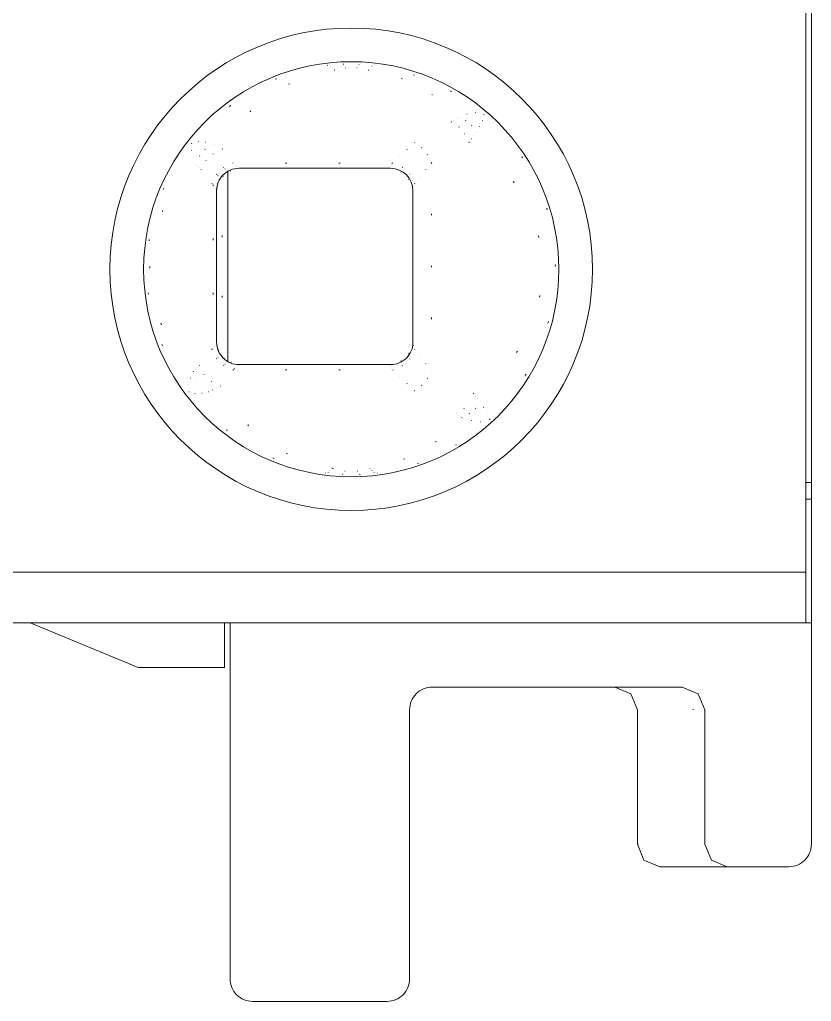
# Model space of a CAD drawing. Header units: inches. Extents: x 17 to 3130, y 15 to 659.
# Drawn here: x 1134.76 to 1141.81, y 168.16 to 176.91 of the extents above; entities that cross this region are included whole.
import ezdxf

# ---------------------------------------------------------------- set-up
doc = ezdxf.new("R2010")
doc.units = ezdxf.units.IN
doc.header["$MEASUREMENT"] = 0
doc.layers.add('Ebene 1', color=7, linetype='Continuous')

msp = doc.modelspace()

# ---------------------------------------------------------------- linework, layer by layer
at = {"layer": 'Ebene 1', "lineweight": 9}
for points in [[(1141.76404, 171.98004), (1141.76404, 171.98004), (1141.76414, 193.08014), (1141.76414, 193.08014)], [(1141.81414, 178.13024), (1141.81414, 178.13024), (1141.81414, 172.78024), (1141.81414, 172.78024)], [(1136.71414, 175.58014), (1136.71414, 175.58014), (1138.06414, 175.58024), (1138.06414, 175.58024)], [(1136.71414, 175.58014), (1136.71414, 175.58014), (1136.71414, 175.58014), (1136.71414, 175.58014)], [(1138.26404, 175.38014), (1138.26404, 175.49064), (1138.17454, 175.58024), (1138.06414, 175.58024)], [(1136.51664, 175.41204), (1136.51664, 175.41204), (1136.52404, 175.44284), (1136.52404, 175.44284)], [(1136.51414, 175.38064), (1136.51414, 175.38064), (1136.51664, 175.41204), (1136.51664, 175.41204)], [(1136.51414, 175.38064), (1136.51414, 175.38064), (1136.51414, 175.38064), (1136.51414, 175.38064)], [(1136.51414, 174.02974), (1136.51414, 174.02974), (1136.51414, 175.38064), (1136.51414, 175.38064)], [(1138.26404, 175.38904), (1138.26404, 175.38904), (1138.26404, 175.38904), (1138.26404, 175.38904)], [(1138.26404, 175.38904), (1138.26404, 175.38904), (1138.26404, 174.02124), (1138.26404, 174.02124)], [(1136.51414, 174.02974), (1136.51414, 174.02974), (1136.51414, 174.02974), (1136.51414, 174.02974)], [(1136.51884, 173.98664), (1136.51884, 173.98664), (1136.51414, 174.02974), (1136.51414, 174.02974)], [(1136.51884, 173.98664), (1136.51884, 173.98664), (1136.51884, 173.98664), (1136.51884, 173.98664)], [(1136.53284, 173.94544), (1136.53284, 173.94544), (1136.51884, 173.98664), (1136.51884, 173.98664)], [(1136.71414, 173.83024), (1136.71414, 173.83024), (1136.71414, 173.83024), (1136.71414, 173.83024)], [(1138.06414, 173.83024), (1138.06414, 173.83024), (1136.71414, 173.83024), (1136.71414, 173.83024)], [(1141.76414, 172.78024), (1141.76414, 172.78024), (1141.76414, 172.78024), (1141.76414, 172.78024)], [(1141.76414, 172.78024), (1141.76414, 172.78024), (1141.81414, 172.78024), (1141.81414, 172.78024)], [(1141.81414, 172.78024), (1141.81414, 172.78024), (1141.81414, 172.78024), (1141.81414, 172.78024)], [(1141.81414, 172.70504), (1141.81414, 172.70504), (1141.81414, 172.78024), (1141.81414, 172.78024)], [(1141.81414, 172.70504), (1141.81414, 172.70504), (1141.81414, 172.70504), (1141.81414, 172.70504)], [(1141.81414, 172.63024), (1141.81414, 172.63024), (1141.81414, 172.70504), (1141.81414, 172.70504)], [(1141.76404, 172.63024), (1141.76404, 172.63024), (1141.76404, 172.63024), (1141.76404, 172.63024)], [(1141.76404, 172.63024), (1141.76404, 172.63024), (1141.81414, 172.63024), (1141.81414, 172.63024)], [(1141.81414, 172.63024), (1141.81414, 172.63024), (1141.81414, 172.63024), (1141.81414, 172.63024)], [(1141.81414, 171.53024), (1141.81414, 171.53024), (1141.81414, 172.63024), (1141.81414, 172.63024)], [(1141.76404, 171.98004), (1141.76404, 171.98004), (1129.86414, 171.98024), (1129.86414, 171.98024)], [(1141.76404, 171.98004), (1141.76404, 171.98004), (1141.76404, 171.98004), (1141.76404, 171.98004)], [(1141.76414, 171.53024), (1141.76414, 171.53024), (1141.76404, 171.98004), (1141.76404, 171.98004)], [(1141.76414, 171.53024), (1141.76414, 171.53024), (1129.86414, 171.53014), (1129.86414, 171.53014)], [(1134.85414, 171.53024), (1134.85414, 171.53024), (1134.85414, 171.53024), (1134.85414, 171.53024)], [(1134.85414, 171.53024), (1134.85414, 171.53024), (1135.81414, 171.13014), (1135.81414, 171.13014)], [(1136.58414, 171.53024), (1136.58414, 171.53024), (1136.58414, 171.53024), (1136.58414, 171.53024)], [(1136.58414, 171.53024), (1136.58414, 171.53024), (1136.58414, 171.13014), (1136.58414, 171.13014)], [(1136.63414, 171.53024), (1136.63414, 171.53024), (1136.63414, 171.53024), (1136.63414, 171.53024)], [(1136.63414, 171.53024), (1136.63414, 171.53024), (1136.63424, 168.35524), (1136.63424, 168.35524)], [(1141.76414, 171.53024), (1141.76414, 171.53024), (1141.76414, 171.53024), (1141.76414, 171.53024)], [(1141.81414, 171.53024), (1141.81414, 171.53024), (1141.76414, 171.53024), (1141.76414, 171.53024)], [(1141.81414, 171.53024), (1141.81414, 171.53024), (1141.81414, 171.53024), (1141.81414, 171.53024)], [(1141.81414, 171.53024), (1141.81414, 171.53024), (1141.81414, 169.55524), (1141.81414, 169.55524)], [(1135.81414, 171.13014), (1135.81414, 171.13014), (1135.81414, 171.13014), (1135.81414, 171.13014)], [(1136.58414, 171.13014), (1136.58414, 171.13014), (1135.81414, 171.13014), (1135.81414, 171.13014)], [(1138.43414, 170.95524), (1138.43414, 170.95524), (1138.43414, 170.95524), (1138.43414, 170.95524)], [(1140.66324, 170.95524), (1140.66324, 170.95524), (1138.43414, 170.95524), (1138.43414, 170.95524)], [(1140.06414, 170.95524), (1140.06414, 170.95524), (1140.06414, 170.95524), (1140.06414, 170.95524)], [(1140.06414, 170.95524), (1140.06414, 170.95524), (1140.20554, 170.89664), (1140.20554, 170.89664)], [(1140.20554, 170.89664), (1140.20554, 170.89664), (1140.20554, 170.89664), (1140.20554, 170.89664)], [(1140.20554, 170.89664), (1140.20554, 170.89664), (1140.26414, 170.75504), (1140.26414, 170.75504)], [(1140.66324, 170.95524), (1140.66324, 170.95524), (1140.66324, 170.95524), (1140.66324, 170.95524)], [(1140.66324, 170.95524), (1140.66324, 170.95524), (1140.80534, 170.89664), (1140.80534, 170.89664)], [(1140.80534, 170.89664), (1140.80534, 170.89664), (1140.80534, 170.89664), (1140.80534, 170.89664)], [(1140.80534, 170.89664), (1140.80534, 170.89664), (1140.86414, 170.75504), (1140.86414, 170.75504)], [(1138.23414, 170.75524), (1138.23414, 170.75524), (1138.23414, 170.75524), (1138.23414, 170.75524)], [(1138.23414, 168.35524), (1138.23414, 168.35524), (1138.23414, 170.75524), (1138.23414, 170.75524)], [(1140.26414, 170.75504), (1140.26414, 170.75504), (1140.26414, 170.75504), (1140.26414, 170.75504)], [(1140.26414, 169.55524), (1140.26414, 169.55524), (1140.26414, 170.75504), (1140.26414, 170.75504)], [(1140.86414, 170.75504), (1140.86414, 170.75504), (1140.86414, 170.75504), (1140.86414, 170.75504)], [(1140.86414, 170.75504), (1140.86414, 170.75504), (1140.86414, 169.55524), (1140.86414, 169.55524)], [(1140.26414, 169.55524), (1140.26414, 169.55524), (1140.26414, 169.55524), (1140.26414, 169.55524)], [(1140.26414, 169.55524), (1140.26414, 169.55524), (1140.32264, 169.41384), (1140.32264, 169.41384)], [(1140.86414, 169.55524), (1140.86414, 169.55524), (1140.86414, 169.55524), (1140.86414, 169.55524)], [(1140.86414, 169.55524), (1140.86414, 169.55524), (1140.92284, 169.41384), (1140.92284, 169.41384)], [(1140.32264, 169.41384), (1140.32264, 169.41384), (1140.32264, 169.41384), (1140.32264, 169.41384)], [(1140.32264, 169.41384), (1140.32264, 169.41384), (1140.46404, 169.35524), (1140.46404, 169.35524)], [(1140.92284, 169.41384), (1140.92284, 169.41384), (1140.92284, 169.41384), (1140.92284, 169.41384)], [(1140.92284, 169.41384), (1140.92284, 169.41384), (1141.06494, 169.35524), (1141.06494, 169.35524)], [(1140.46404, 169.35524), (1140.46404, 169.35524), (1140.46404, 169.35524), (1140.46404, 169.35524)], [(1141.06494, 169.35524), (1141.06494, 169.35524), (1140.46404, 169.35524), (1140.46404, 169.35524)], [(1141.06494, 169.35524), (1141.06494, 169.35524), (1141.06494, 169.35524), (1141.06494, 169.35524)], [(1141.61404, 169.35524), (1141.61404, 169.35524), (1141.06494, 169.35524), (1141.06494, 169.35524)], [(1136.83414, 168.15524), (1136.83414, 168.15524), (1136.83414, 168.15524), (1136.83414, 168.15524)], [(1136.83414, 168.15524), (1136.83414, 168.15524), (1138.03414, 168.15524), (1138.03414, 168.15524)]]:
    msp.add_open_spline(points, degree=3, dxfattribs=at)
for points, knots in [([(1137.71404, 176.83024), (1136.52674, 176.83024), (1135.56414, 175.86764), (1135.56414, 174.68014), (1135.56414, 174.68014), (1135.56414, 173.49284), (1136.52674, 172.53024), (1137.71414, 172.53024), (1137.71414, 172.53024), (1138.90154, 172.53024), (1139.86414, 173.49284), (1139.86424, 174.68024), (1139.86424, 174.68024), (1139.86414, 175.86764), (1138.90154, 176.83024), (1137.71424, 176.83024)], [0, 0, 0, 0, 0.25, 0.25, 0.25, 0.25, 0.5, 0.5, 0.5, 0.5, 0.75, 0.75, 0.75, 0.75, 1, 1, 1, 1]), ([(1137.71414, 176.53024), (1136.69244, 176.53014), (1135.86414, 175.70184), (1135.86414, 174.68024), (1135.86414, 174.68024), (1135.86414, 173.65844), (1136.69244, 172.83024), (1137.71404, 172.83024), (1137.71404, 172.83024), (1138.73594, 172.83024), (1139.56414, 173.65844), (1139.56424, 174.68014), (1139.56424, 174.68014), (1139.56414, 175.70184), (1138.73594, 176.53014), (1137.71414, 176.53024)], [0, 0, 0, 0, 0.25, 0.25, 0.25, 0.25, 0.5, 0.5, 0.5, 0.5, 0.75, 0.75, 0.75, 0.75, 1, 1, 1, 1]), ([(1136.71414, 175.58014), (1136.66114, 175.58024), (1136.61014, 175.55904), (1136.57264, 175.52154), (1136.57264, 175.52154), (1136.53514, 175.48424), (1136.51414, 175.43324), (1136.51414, 175.38014)], [0, 0, 0, 0, 0.5, 0.5, 0.5, 0.5, 1, 1, 1, 1]), ([(1136.51414, 174.03024), (1136.51424, 173.97714), (1136.53514, 173.92624), (1136.57274, 173.88864), (1136.57274, 173.88864), (1136.61014, 173.85124), (1136.66114, 173.83024), (1136.71414, 173.83024)], [0, 0, 0, 0, 0.5, 0.5, 0.5, 0.5, 1, 1, 1, 1]), ([(1138.06414, 173.83024), (1138.11714, 173.83024), (1138.16804, 173.85124), (1138.20554, 173.88884), (1138.20554, 173.88884), (1138.24304, 173.92624), (1138.26414, 173.97714), (1138.26404, 174.03024)], [0, 0, 0, 0, 0.5, 0.5, 0.5, 0.5, 1, 1, 1, 1]), ([(1138.43414, 170.95524), (1138.38104, 170.95524), (1138.33024, 170.93404), (1138.29274, 170.89664), (1138.29274, 170.89664), (1138.25524, 170.85914), (1138.23414, 170.80824), (1138.23414, 170.75524)], [0, 0, 0, 0, 0.5, 0.5, 0.5, 0.5, 1, 1, 1, 1]), ([(1141.61404, 169.35524), (1141.66714, 169.35524), (1141.71814, 169.37624), (1141.75554, 169.41374), (1141.75554, 169.41374), (1141.79304, 169.45144), (1141.81414, 169.50214), (1141.81414, 169.55524)], [0, 0, 0, 0, 0.5, 0.5, 0.5, 0.5, 1, 1, 1, 1]), ([(1136.63424, 168.35524), (1136.63414, 168.30224), (1136.65524, 168.25124), (1136.69274, 168.21374), (1136.69274, 168.21374), (1136.73024, 168.17624), (1136.78104, 168.15524), (1136.83414, 168.15524)], [0, 0, 0, 0, 0.5, 0.5, 0.5, 0.5, 1, 1, 1, 1]), ([(1138.03414, 168.15524), (1138.08724, 168.15524), (1138.13814, 168.17624), (1138.17554, 168.21374), (1138.17554, 168.21374), (1138.21304, 168.25124), (1138.23414, 168.30224), (1138.23414, 168.35524)], [0, 0, 0, 0, 0.5, 0.5, 0.5, 0.5, 1, 1, 1, 1])]:
    msp.add_open_spline(points, degree=3, knots=knots, dxfattribs=at)
at = {"layer": 'Ebene 1', "color": 3, "lineweight": 9}
for points in [[(1137.50614, 176.49884), (1137.50614, 176.49884), (1137.49974, 176.49744), (1137.49974, 176.49744)], [(1137.50614, 176.49884), (1137.50614, 176.49884), (1137.50614, 176.49884), (1137.50614, 176.49884)], [(1137.50614, 176.49884), (1137.50614, 176.49884), (1137.50644, 176.49864), (1137.50644, 176.49864)], [(1137.52874, 176.49024), (1137.52874, 176.49024), (1137.52874, 176.49024), (1137.52874, 176.49024)], [(1137.52874, 176.49024), (1137.52874, 176.49024), (1137.52944, 176.49004), (1137.52944, 176.49004)], [(1137.64664, 176.50904), (1137.64664, 176.50904), (1137.64284, 176.50864), (1137.64284, 176.50864)], [(1137.78144, 176.50504), (1137.78144, 176.50504), (1137.78144, 176.50504), (1137.78144, 176.50504)], [(1137.78524, 176.50484), (1137.78524, 176.50484), (1137.78144, 176.50504), (1137.78144, 176.50504)], [(1137.89944, 176.49024), (1137.89944, 176.49024), (1137.89884, 176.49004), (1137.89884, 176.49004)], [(1137.92024, 176.49884), (1137.92024, 176.49884), (1137.92024, 176.49884), (1137.92024, 176.49884)], [(1137.92214, 176.49874), (1137.92214, 176.49874), (1137.92024, 176.49884), (1137.92024, 176.49884)], [(1137.92214, 176.49874), (1137.92214, 176.49874), (1137.92174, 176.49864), (1137.92174, 176.49864)], [(1137.54654, 176.47404), (1137.54654, 176.47404), (1137.54654, 176.47404), (1137.54654, 176.47404)], [(1137.54654, 176.47404), (1137.54654, 176.47404), (1137.54684, 176.47344), (1137.54684, 176.47344)], [(1137.56284, 176.45524), (1137.56284, 176.45524), (1137.56434, 176.45564), (1137.56434, 176.45564)], [(1137.56284, 176.45524), (1137.56284, 176.45524), (1137.56284, 176.45524), (1137.56284, 176.45524)], [(1137.56284, 176.45524), (1137.56284, 176.45524), (1137.56714, 176.45524), (1137.56714, 176.45524)], [(1137.66174, 176.47524), (1137.66174, 176.47524), (1137.66454, 176.47564), (1137.66454, 176.47564)], [(1137.76384, 176.47644), (1137.76384, 176.47644), (1137.76384, 176.47644), (1137.76384, 176.47644)], [(1137.76384, 176.47644), (1137.76384, 176.47644), (1137.76654, 176.47604), (1137.76654, 176.47604)], [(1137.86534, 176.45524), (1137.86534, 176.45524), (1137.86534, 176.45524), (1137.86534, 176.45524)], [(1137.86534, 176.45524), (1137.86534, 176.45524), (1137.86944, 176.45434), (1137.86944, 176.45434)], [(1137.88174, 176.47404), (1137.88174, 176.47404), (1137.88134, 176.47344), (1137.88134, 176.47344)], [(1138.26834, 176.41424), (1138.26834, 176.41424), (1138.26834, 176.41424), (1138.26834, 176.41424)], [(1138.27784, 176.41164), (1138.27784, 176.41164), (1138.26834, 176.41424), (1138.26834, 176.41424)], [(1137.05104, 176.37904), (1137.05104, 176.37904), (1137.03894, 176.37434), (1137.03894, 176.37434)], [(1137.15424, 176.32934), (1137.15424, 176.32934), (1137.16484, 176.33404), (1137.16484, 176.33404)], [(1138.15914, 176.37964), (1138.15914, 176.37964), (1138.15914, 176.37964), (1138.15914, 176.37964)], [(1138.15914, 176.37964), (1138.15914, 176.37964), (1138.16694, 176.37644), (1138.16694, 176.37644)], [(1138.43204, 176.23834), (1138.43204, 176.23834), (1138.43204, 176.23834), (1138.43204, 176.23834)], [(1138.43204, 176.23834), (1138.43204, 176.23834), (1138.43914, 176.23384), (1138.43914, 176.23384)], [(1138.59834, 176.26944), (1138.59834, 176.26944), (1138.59834, 176.26944), (1138.59834, 176.26944)], [(1138.60714, 176.26484), (1138.60714, 176.26484), (1138.59834, 176.26944), (1138.59834, 176.26944)], [(1136.63984, 176.14014), (1136.63984, 176.14014), (1136.62944, 176.13224), (1136.62944, 176.13224)], [(1136.81204, 176.08464), (1136.81204, 176.08464), (1136.82004, 176.09304), (1136.82004, 176.09304)], [(1138.74584, 176.06404), (1138.74584, 176.06404), (1138.74384, 176.06334), (1138.74384, 176.06334)], [(1138.82374, 176.07784), (1138.82374, 176.07784), (1138.82154, 176.07784), (1138.82154, 176.07784)], [(1138.89454, 176.06304), (1138.89454, 176.06304), (1138.89454, 176.06304), (1138.89454, 176.06304)], [(1138.89844, 176.06004), (1138.89844, 176.06004), (1138.89454, 176.06304), (1138.89454, 176.06304)], [(1138.89754, 176.06064), (1138.89754, 176.06064), (1138.89754, 176.06064), (1138.89754, 176.06064)], [(1138.89844, 176.06004), (1138.89844, 176.06004), (1138.89754, 176.06064), (1138.89754, 176.06064)], [(1138.89844, 176.06004), (1138.89844, 176.06004), (1138.89844, 176.06004), (1138.89844, 176.06004)], [(1138.89844, 176.06004), (1138.89844, 176.06004), (1138.89884, 176.05944), (1138.89884, 176.05944)], [(1138.60834, 175.99544), (1138.60834, 175.99544), (1138.60394, 175.99294), (1138.60394, 175.99294)], [(1138.60834, 175.99544), (1138.60834, 175.99544), (1138.60834, 175.99544), (1138.60834, 175.99544)], [(1138.60834, 175.99544), (1138.60834, 175.99544), (1138.60924, 175.99484), (1138.60924, 175.99484)], [(1138.62914, 176.00924), (1138.62914, 176.00924), (1138.62854, 176.00894), (1138.62854, 176.00894)], [(1138.64954, 176.02304), (1138.64954, 176.02304), (1138.64904, 176.02264), (1138.64904, 176.02264)], [(1138.66974, 176.03654), (1138.66974, 176.03654), (1138.66934, 176.03624), (1138.66934, 176.03624)], [(1138.73284, 176.00514), (1138.73284, 176.00514), (1138.73284, 176.00514), (1138.73284, 176.00514)], [(1138.73444, 176.00424), (1138.73444, 176.00424), (1138.73284, 176.00514), (1138.73284, 176.00514)], [(1138.88454, 176.00604), (1138.88454, 176.00604), (1138.88394, 176.00454), (1138.88394, 176.00454)], [(1138.67414, 175.94904), (1138.67414, 175.94904), (1138.67414, 175.94904), (1138.67414, 175.94904)], [(1138.67414, 175.94904), (1138.67414, 175.94904), (1138.67594, 175.94784), (1138.67594, 175.94784)], [(1138.72434, 175.88804), (1138.72434, 175.88804), (1138.72434, 175.88804), (1138.72434, 175.88804)], [(1138.72434, 175.88804), (1138.72434, 175.88804), (1138.72534, 175.88604), (1138.72534, 175.88604)], [(1138.78614, 175.96044), (1138.78614, 175.96044), (1138.78614, 175.96044), (1138.78614, 175.96044)], [(1138.78724, 175.95884), (1138.78724, 175.95884), (1138.78614, 175.96044), (1138.78614, 175.96044)], [(1138.82924, 175.90344), (1138.82924, 175.90344), (1138.82924, 175.90344), (1138.82924, 175.90344)], [(1138.82984, 175.90264), (1138.82984, 175.90264), (1138.82924, 175.90344), (1138.82924, 175.90344)], [(1138.85814, 175.95424), (1138.85814, 175.95424), (1138.85734, 175.95284), (1138.85734, 175.95284)], [(1136.29334, 175.80384), (1136.29334, 175.80384), (1136.28954, 175.79854), (1136.28954, 175.79854)], [(1136.29334, 175.80384), (1136.29334, 175.80384), (1136.29384, 175.80444), (1136.29384, 175.80444)], [(1136.35084, 175.81784), (1136.35084, 175.81784), (1136.35084, 175.81784), (1136.35084, 175.81784)], [(1136.35084, 175.81784), (1136.35084, 175.81784), (1136.35254, 175.81764), (1136.35254, 175.81764)], [(1136.41344, 175.81174), (1136.41344, 175.81174), (1136.41344, 175.81174), (1136.41344, 175.81174)], [(1136.41344, 175.81174), (1136.41344, 175.81174), (1136.41524, 175.81164), (1136.41524, 175.81164)], [(1136.47514, 175.79644), (1136.47514, 175.79644), (1136.47514, 175.79644), (1136.47514, 175.79644)], [(1136.47514, 175.79644), (1136.47514, 175.79644), (1136.47554, 175.79624), (1136.47554, 175.79624)], [(1138.27554, 175.81104), (1138.27554, 175.81104), (1138.27464, 175.81024), (1138.27464, 175.81024)], [(1138.27554, 175.81104), (1138.27554, 175.81104), (1138.27554, 175.81104), (1138.27554, 175.81104)], [(1138.27554, 175.81104), (1138.27554, 175.81104), (1138.27644, 175.81034), (1138.27644, 175.81034)], [(1138.76134, 175.81414), (1138.76134, 175.81414), (1138.76174, 175.81464), (1138.76174, 175.81464)], [(1138.76134, 175.81414), (1138.76134, 175.81414), (1138.76134, 175.81414), (1138.76134, 175.81414)], [(1138.76134, 175.81414), (1138.76134, 175.81414), (1138.76734, 175.80984), (1138.76734, 175.80984)], [(1138.78394, 175.84324), (1138.78394, 175.84324), (1138.78464, 175.84404), (1138.78464, 175.84404)], [(1138.80674, 175.87274), (1138.80674, 175.87274), (1138.80734, 175.87344), (1138.80734, 175.87344)], [(1136.28914, 175.74124), (1136.28914, 175.74124), (1136.28914, 175.74124), (1136.28914, 175.74124)], [(1136.28964, 175.73944), (1136.28964, 175.73944), (1136.28914, 175.74124), (1136.28914, 175.74124)], [(1136.40974, 175.74904), (1136.40974, 175.74904), (1136.41144, 175.75034), (1136.41144, 175.75034)], [(1136.48174, 175.70874), (1136.48174, 175.70874), (1136.48404, 175.70984), (1136.48404, 175.70984)], [(1136.50474, 175.78114), (1136.50474, 175.78114), (1136.50474, 175.78114), (1136.50474, 175.78114)], [(1136.50474, 175.78114), (1136.50474, 175.78114), (1136.50544, 175.78064), (1136.50544, 175.78064)], [(1136.53454, 175.76554), (1136.53454, 175.76554), (1136.53454, 175.76554), (1136.53454, 175.76554)], [(1136.53454, 175.76554), (1136.53454, 175.76554), (1136.53544, 175.76514), (1136.53544, 175.76514)], [(1136.56494, 175.74984), (1136.56494, 175.74984), (1136.56794, 175.75464), (1136.56794, 175.75464)], [(1138.21234, 175.75054), (1138.21234, 175.75054), (1138.21064, 175.74894), (1138.21064, 175.74894)], [(1138.34124, 175.76474), (1138.34124, 175.76474), (1138.34124, 175.76474), (1138.34124, 175.76474)], [(1138.34124, 175.76474), (1138.34124, 175.76474), (1138.34314, 175.76344), (1138.34314, 175.76344)], [(1138.39154, 175.70354), (1138.39154, 175.70354), (1138.39154, 175.70354), (1138.39154, 175.70354)], [(1138.39154, 175.70354), (1138.39154, 175.70354), (1138.39254, 175.70164), (1138.39254, 175.70164)], [(1136.30614, 175.67714), (1136.30614, 175.67714), (1136.30614, 175.67714), (1136.30614, 175.67714)], [(1136.30674, 175.67534), (1136.30674, 175.67534), (1136.30614, 175.67714), (1136.30614, 175.67714)], [(1136.33264, 175.61654), (1136.33264, 175.61654), (1136.33264, 175.61654), (1136.33264, 175.61654)], [(1136.33304, 175.61584), (1136.33304, 175.61584), (1136.33264, 175.61654), (1136.33264, 175.61654)], [(1136.33304, 175.61584), (1136.33304, 175.61584), (1136.33334, 175.61664), (1136.33334, 175.61664)], [(1136.33304, 175.61584), (1136.33304, 175.61584), (1136.33304, 175.61584), (1136.33304, 175.61584)], [(1136.33304, 175.61584), (1136.33304, 175.61584), (1136.33314, 175.61564), (1136.33314, 175.61564)], [(1136.36264, 175.68854), (1136.36264, 175.68854), (1136.36354, 175.69064), (1136.36354, 175.69064)], [(1136.41914, 175.64824), (1136.41914, 175.64824), (1136.42034, 175.65034), (1136.42034, 175.65034)], [(1136.65874, 175.62864), (1136.65874, 175.62864), (1136.65874, 175.62864), (1136.65874, 175.62864)], [(1136.65994, 175.62704), (1136.65994, 175.62704), (1136.65874, 175.62864), (1136.65874, 175.62864)], [(1137.12794, 175.62704), (1137.12794, 175.62704), (1137.12794, 175.62704), (1137.12794, 175.62704)], [(1137.14074, 175.62704), (1137.14074, 175.62704), (1137.12794, 175.62704), (1137.12794, 175.62704)], [(1137.61534, 175.62714), (1137.61534, 175.62714), (1137.60244, 175.62704), (1137.60244, 175.62704)], [(1137.60244, 175.62704), (1137.60244, 175.62704), (1137.60244, 175.62704), (1137.60244, 175.62704)], [(1138.07694, 175.61364), (1138.07694, 175.61364), (1138.07684, 175.61334), (1138.07684, 175.61334)], [(1138.07694, 175.62704), (1138.07694, 175.62704), (1138.07694, 175.62704), (1138.07694, 175.62704)], [(1138.08344, 175.62704), (1138.08344, 175.62704), (1138.07694, 175.62704), (1138.07694, 175.62704)], [(1138.08344, 175.62704), (1138.08344, 175.62704), (1138.08324, 175.62684), (1138.08324, 175.62684)], [(1138.08344, 175.62704), (1138.08344, 175.62704), (1138.08344, 175.62704), (1138.08344, 175.62704)], [(1138.08344, 175.62704), (1138.08344, 175.62704), (1138.08454, 175.62644), (1138.08454, 175.62644)], [(1138.14814, 175.68924), (1138.14814, 175.68924), (1138.14654, 175.68754), (1138.14654, 175.68754)], [(1138.42864, 175.62974), (1138.42864, 175.62974), (1138.43314, 175.63224), (1138.43314, 175.63224)], [(1138.42864, 175.62974), (1138.42864, 175.62974), (1138.42864, 175.62974), (1138.42864, 175.62974)], [(1138.42864, 175.62974), (1138.42864, 175.62974), (1138.42864, 175.62344), (1138.42864, 175.62344)], [(1139.23294, 175.68344), (1139.23294, 175.68344), (1139.23294, 175.68344), (1139.23294, 175.68344)], [(1139.24124, 175.67234), (1139.24124, 175.67234), (1139.23294, 175.68344), (1139.23294, 175.68344)], [(1136.34734, 175.60024), (1136.34734, 175.60024), (1136.34734, 175.60024), (1136.34734, 175.60024)], [(1136.34734, 175.60024), (1136.34734, 175.60024), (1136.34774, 175.59984), (1136.34774, 175.59984)], [(1136.36204, 175.58454), (1136.36204, 175.58454), (1136.36204, 175.58454), (1136.36204, 175.58454)], [(1136.36204, 175.58454), (1136.36204, 175.58454), (1136.36234, 175.58404), (1136.36234, 175.58404)], [(1136.37684, 175.56854), (1136.37684, 175.56854), (1136.37734, 175.56964), (1136.37734, 175.56964)], [(1136.37684, 175.56854), (1136.37684, 175.56854), (1136.37684, 175.56854), (1136.37684, 175.56854)], [(1136.37684, 175.56854), (1136.37684, 175.56854), (1136.37804, 175.56684), (1136.37804, 175.56684)], [(1136.51414, 175.52544), (1136.51414, 175.52544), (1136.51544, 175.52764), (1136.51544, 175.52764)], [(1136.57684, 175.58604), (1136.57684, 175.58604), (1136.57904, 175.58714), (1136.57904, 175.58714)], [(1136.58814, 175.57454), (1136.58814, 175.57454), (1136.59044, 175.57574), (1136.59044, 175.57574)], [(1136.63494, 175.55484), (1136.63494, 175.55484), (1136.63694, 175.55544), (1136.63694, 175.55544)], [(1136.68654, 175.60484), (1136.68654, 175.60484), (1136.68654, 175.60484), (1136.68654, 175.60484)], [(1136.68694, 175.60464), (1136.68694, 175.60464), (1136.68654, 175.60484), (1136.68654, 175.60484)], [(1136.70064, 175.59324), (1136.70064, 175.59324), (1136.70064, 175.59324), (1136.70064, 175.59324)], [(1136.70104, 175.59274), (1136.70104, 175.59274), (1136.70064, 175.59324), (1136.70064, 175.59324)], [(1136.71394, 175.58064), (1136.71394, 175.58064), (1136.71394, 175.58064), (1136.71394, 175.58064)], [(1136.71414, 175.58044), (1136.71414, 175.58044), (1136.71394, 175.58064), (1136.71394, 175.58064)], [(1138.07054, 175.60024), (1138.07054, 175.60024), (1138.07044, 175.59984), (1138.07044, 175.59984)], [(1138.15674, 175.54864), (1138.15674, 175.54864), (1138.15674, 175.54864), (1138.15674, 175.54864)], [(1138.15924, 175.54764), (1138.15924, 175.54764), (1138.15674, 175.54864), (1138.15674, 175.54864)], [(1138.16854, 175.58964), (1138.16854, 175.58964), (1138.16854, 175.58964), (1138.16854, 175.58964)], [(1138.16854, 175.58964), (1138.16854, 175.58964), (1138.17094, 175.58854), (1138.17094, 175.58854)], [(1138.23554, 175.53084), (1138.23554, 175.53084), (1138.23554, 175.53084), (1138.23554, 175.53084)], [(1138.23554, 175.53084), (1138.23554, 175.53084), (1138.23664, 175.52864), (1138.23664, 175.52864)], [(1138.37814, 175.56764), (1138.37814, 175.56764), (1138.37944, 175.56924), (1138.37944, 175.56924)], [(1136.47184, 175.44564), (1136.47184, 175.44564), (1136.47254, 175.44694), (1136.47254, 175.44694)], [(1136.47594, 175.44084), (1136.47594, 175.44084), (1136.47594, 175.44084), (1136.47594, 175.44084)], [(1136.47594, 175.44084), (1136.47594, 175.44084), (1136.47614, 175.44084), (1136.47614, 175.44084)], [(1136.52404, 175.44284), (1136.52404, 175.44284), (1136.52474, 175.44364), (1136.52474, 175.44364)], [(1136.52594, 175.51234), (1136.52594, 175.51234), (1136.52704, 175.51464), (1136.52704, 175.51464)], [(1136.57194, 175.50844), (1136.57194, 175.50844), (1136.57324, 175.51024), (1136.57324, 175.51024)], [(1138.22434, 175.48384), (1138.22434, 175.48384), (1138.22434, 175.48384), (1138.22434, 175.48384)], [(1138.22544, 175.48124), (1138.22544, 175.48124), (1138.22434, 175.48384), (1138.22434, 175.48384)], [(1138.27904, 175.44574), (1138.27904, 175.44574), (1138.27984, 175.44644), (1138.27984, 175.44644)], [(1138.32814, 175.50614), (1138.32814, 175.50614), (1138.32954, 175.50804), (1138.32954, 175.50804)], [(1139.15604, 175.46224), (1139.15604, 175.46224), (1139.15604, 175.46224), (1139.15604, 175.46224)], [(1139.15604, 175.46224), (1139.15604, 175.46224), (1139.16554, 175.45114), (1139.16554, 175.45114)], [(1136.04504, 175.40404), (1136.04504, 175.40404), (1136.03894, 175.39254), (1136.03894, 175.39254)], [(1136.48014, 175.43584), (1136.48014, 175.43584), (1136.48014, 175.43584), (1136.48014, 175.43584)], [(1136.48014, 175.43584), (1136.48014, 175.43584), (1136.48014, 175.43564), (1136.48014, 175.43564)], [(1136.48444, 175.43074), (1136.48444, 175.43074), (1136.48434, 175.42404), (1136.48434, 175.42404)], [(1136.48444, 175.43074), (1136.48444, 175.43074), (1136.48494, 175.43184), (1136.48494, 175.43184)], [(1136.48444, 175.43074), (1136.48444, 175.43074), (1136.48444, 175.43074), (1136.48444, 175.43074)], [(1136.48444, 175.43074), (1136.48444, 175.43074), (1136.48444, 175.43074), (1136.48444, 175.43074)], [(1136.48444, 175.43074), (1136.48444, 175.43074), (1136.48454, 175.43044), (1136.48454, 175.43044)], [(1136.49444, 175.41444), (1136.49444, 175.41444), (1136.49444, 175.41444), (1136.49444, 175.41444)], [(1136.49444, 175.41444), (1136.49444, 175.41444), (1136.49484, 175.41394), (1136.49484, 175.41394)], [(1136.50474, 175.39784), (1136.50474, 175.39784), (1136.50474, 175.39784), (1136.50474, 175.39784)], [(1136.50474, 175.39784), (1136.50474, 175.39784), (1136.50504, 175.39744), (1136.50504, 175.39744)], [(1138.26354, 175.39024), (1138.26354, 175.39024), (1138.26354, 175.39024), (1138.26354, 175.39024)], [(1138.26404, 175.38904), (1138.26404, 175.38904), (1138.26354, 175.39024), (1138.26354, 175.39024)], [(1138.26404, 175.38904), (1138.26404, 175.38904), (1138.26424, 175.38934), (1138.26424, 175.38934)], [(1138.26904, 175.40764), (1138.26904, 175.40764), (1138.26914, 175.40824), (1138.26914, 175.40824)], [(1138.27404, 175.42664), (1138.27404, 175.42664), (1138.27414, 175.42704), (1138.27414, 175.42704)], [(1136.03074, 175.19114), (1136.03074, 175.19114), (1136.03654, 175.20404), (1136.03654, 175.20404)], [(1139.45594, 175.22404), (1139.45594, 175.22404), (1139.45594, 175.22404), (1139.45594, 175.22404)], [(1139.45864, 175.21044), (1139.45864, 175.21044), (1139.45594, 175.22404), (1139.45594, 175.22404)], [(1138.42854, 175.17384), (1138.42854, 175.17384), (1138.42854, 175.17384), (1138.42854, 175.17384)], [(1138.42854, 175.17384), (1138.42854, 175.17384), (1138.42854, 175.16114), (1138.42854, 175.16114)], [(1135.91424, 174.94584), (1135.91424, 174.94584), (1135.91204, 174.93304), (1135.91204, 174.93304)], [(1136.48444, 174.95364), (1136.48444, 174.95364), (1136.48444, 174.95364), (1136.48444, 174.95364)], [(1136.48444, 174.95364), (1136.48444, 174.95364), (1136.48444, 174.94044), (1136.48444, 174.94044)], [(1136.56354, 174.98144), (1136.56354, 174.98144), (1136.56354, 174.98144), (1136.56354, 174.98144)], [(1136.56354, 174.96674), (1136.56354, 174.96674), (1136.56354, 174.98144), (1136.56354, 174.98144)], [(1139.38144, 174.97844), (1139.38144, 174.97844), (1139.38144, 174.97844), (1139.38144, 174.97844)], [(1139.38144, 174.97844), (1139.38144, 174.97844), (1139.38514, 174.96434), (1139.38514, 174.96434)], [(1135.91864, 174.68944), (1135.91864, 174.68944), (1135.91874, 174.70354), (1135.91874, 174.70354)], [(1138.42854, 174.71144), (1138.42854, 174.71144), (1138.42854, 174.71144), (1138.42854, 174.71144)], [(1138.42854, 174.71144), (1138.42854, 174.71144), (1138.42854, 174.69884), (1138.42854, 174.69884)], [(1139.53194, 174.70614), (1139.53194, 174.70614), (1139.53304, 174.72004), (1139.53304, 174.72004)], [(1135.90414, 174.46994), (1135.90414, 174.46994), (1135.90414, 174.46994), (1135.90414, 174.46994)], [(1135.90414, 174.46994), (1135.90414, 174.46994), (1135.90614, 174.45714), (1135.90614, 174.45714)], [(1136.48434, 174.46994), (1136.48434, 174.46994), (1136.48434, 174.46994), (1136.48434, 174.46994)], [(1136.48434, 174.46994), (1136.48434, 174.46994), (1136.48434, 174.45684), (1136.48434, 174.45684)], [(1136.56354, 174.44364), (1136.56354, 174.44364), (1136.56354, 174.44364), (1136.56354, 174.44364)], [(1136.56354, 174.42884), (1136.56354, 174.42884), (1136.56354, 174.44364), (1136.56354, 174.44364)], [(1139.39524, 174.44564), (1139.39524, 174.44564), (1139.39214, 174.43124), (1139.39214, 174.43124)], [(1138.42854, 174.24924), (1138.42854, 174.24924), (1138.42854, 174.24924), (1138.42854, 174.24924)], [(1138.42854, 174.24924), (1138.42854, 174.24924), (1138.42854, 174.23664), (1138.42854, 174.23664)], [(1139.46714, 174.20084), (1139.46714, 174.20084), (1139.47214, 174.21384), (1139.47214, 174.21384)], [(1136.01794, 174.19904), (1136.01794, 174.19904), (1136.01794, 174.19904), (1136.01794, 174.19904)], [(1136.02334, 174.18604), (1136.02334, 174.18604), (1136.01794, 174.19904), (1136.01794, 174.19904)], [(1136.02684, 174.00944), (1136.02684, 174.00944), (1136.02684, 174.00944), (1136.02684, 174.00944)], [(1136.02684, 174.00944), (1136.02684, 174.00944), (1136.03114, 173.99714), (1136.03114, 173.99714)], [(1136.47184, 173.96464), (1136.47184, 173.96464), (1136.47034, 173.96264), (1136.47034, 173.96264)], [(1136.47614, 173.96964), (1136.47614, 173.96964), (1136.47594, 173.96954), (1136.47594, 173.96954)], [(1136.48024, 173.97474), (1136.48024, 173.97474), (1136.48014, 173.97464), (1136.48014, 173.97464)], [(1136.49494, 173.99624), (1136.49494, 173.99624), (1136.49464, 173.99584), (1136.49464, 173.99584)], [(1136.50494, 174.01294), (1136.50494, 174.01294), (1136.50474, 174.01244), (1136.50474, 174.01244)], [(1136.51414, 174.02974), (1136.51414, 174.02974), (1136.51404, 174.02954), (1136.51404, 174.02954)], [(1138.26404, 174.02124), (1138.26404, 174.02124), (1138.26364, 174.02004), (1138.26364, 174.02004)], [(1138.26904, 174.00274), (1138.26904, 174.00274), (1138.26904, 174.00274), (1138.26904, 174.00274)], [(1138.26914, 174.00224), (1138.26914, 174.00224), (1138.26904, 174.00274), (1138.26904, 174.00274)], [(1138.27404, 173.98384), (1138.27404, 173.98384), (1138.27404, 173.98384), (1138.27404, 173.98384)], [(1138.27414, 173.98324), (1138.27414, 173.98324), (1138.27404, 173.98384), (1138.27404, 173.98384)], [(1138.27904, 173.96464), (1138.27904, 173.96464), (1138.27854, 173.96344), (1138.27854, 173.96344)], [(1138.27904, 173.96474), (1138.27904, 173.96474), (1138.27904, 173.96474), (1138.27904, 173.96474)], [(1138.27904, 173.96464), (1138.27904, 173.96464), (1138.27904, 173.96474), (1138.27904, 173.96474)], [(1139.19484, 173.95044), (1139.19484, 173.95044), (1139.18574, 173.93904), (1139.18574, 173.93904)], [(1136.51414, 173.88484), (1136.51414, 173.88484), (1136.51414, 173.88484), (1136.51414, 173.88484)], [(1136.51544, 173.88274), (1136.51544, 173.88274), (1136.51414, 173.88484), (1136.51414, 173.88484)], [(1136.52584, 173.89804), (1136.52584, 173.89804), (1136.52584, 173.89804), (1136.52584, 173.89804)], [(1136.52704, 173.89584), (1136.52704, 173.89584), (1136.52584, 173.89804), (1136.52584, 173.89804)], [(1136.56354, 173.90584), (1136.56354, 173.90584), (1136.56354, 173.90584), (1136.56354, 173.90584)], [(1136.56354, 173.89864), (1136.56354, 173.89864), (1136.56354, 173.90584), (1136.56354, 173.90584)], [(1136.58134, 173.89014), (1136.58134, 173.89014), (1136.58134, 173.89014), (1136.58134, 173.89014)], [(1136.58264, 173.88864), (1136.58264, 173.88864), (1136.58134, 173.89014), (1136.58134, 173.89014)], [(1138.15924, 173.86284), (1138.15924, 173.86284), (1138.15674, 173.86184), (1138.15674, 173.86184)], [(1138.22534, 173.92904), (1138.22534, 173.92904), (1138.22434, 173.92654), (1138.22434, 173.92654)], [(1138.23664, 173.88174), (1138.23664, 173.88174), (1138.23554, 173.87944), (1138.23554, 173.87944)], [(1138.32824, 173.90404), (1138.32824, 173.90404), (1138.32824, 173.90404), (1138.32824, 173.90404)], [(1138.32954, 173.90244), (1138.32954, 173.90244), (1138.32824, 173.90404), (1138.32824, 173.90404)], [(1136.32654, 173.78524), (1136.32654, 173.78524), (1136.32604, 173.78464), (1136.32604, 173.78464)], [(1136.34374, 173.80324), (1136.34374, 173.80324), (1136.34334, 173.80274), (1136.34334, 173.80274)], [(1136.36074, 173.82124), (1136.36074, 173.82124), (1136.36054, 173.82084), (1136.36054, 173.82084)], [(1136.57684, 173.82444), (1136.57684, 173.82444), (1136.57684, 173.82444), (1136.57684, 173.82444)], [(1136.57904, 173.82324), (1136.57904, 173.82324), (1136.57684, 173.82444), (1136.57684, 173.82444)], [(1136.58814, 173.83574), (1136.58814, 173.83574), (1136.58814, 173.83574), (1136.58814, 173.83574)], [(1136.59044, 173.83464), (1136.59044, 173.83464), (1136.58814, 173.83574), (1136.58814, 173.83574)], [(1136.64144, 173.85104), (1136.64144, 173.85104), (1136.64144, 173.85104), (1136.64144, 173.85104)], [(1136.64344, 173.85044), (1136.64344, 173.85044), (1136.64144, 173.85104), (1136.64144, 173.85104)], [(1136.65884, 173.78384), (1136.65884, 173.78384), (1136.65884, 173.78384), (1136.65884, 173.78384)], [(1136.65994, 173.78344), (1136.65994, 173.78344), (1136.65884, 173.78384), (1136.65884, 173.78384)], [(1136.65994, 173.78344), (1136.65994, 173.78344), (1136.65994, 173.78344), (1136.65994, 173.78344)], [(1136.65994, 173.78344), (1136.65994, 173.78344), (1136.66654, 173.78344), (1136.66654, 173.78344)], [(1136.67134, 173.79464), (1136.67134, 173.79464), (1136.67134, 173.79464), (1136.67134, 173.79464)], [(1136.67254, 173.79404), (1136.67254, 173.79404), (1136.67134, 173.79464), (1136.67134, 173.79464)], [(1136.67254, 173.79404), (1136.67254, 173.79404), (1136.67274, 173.79424), (1136.67274, 173.79424)], [(1136.68644, 173.80554), (1136.68644, 173.80554), (1136.68684, 173.80584), (1136.68684, 173.80584)], [(1136.70064, 173.81724), (1136.70064, 173.81724), (1136.70104, 173.81754), (1136.70104, 173.81754)], [(1136.71314, 173.83024), (1136.71314, 173.83024), (1136.71314, 173.83024), (1136.71314, 173.83024)], [(1136.71414, 173.82984), (1136.71414, 173.82984), (1136.71314, 173.83024), (1136.71314, 173.83024)], [(1137.12794, 173.78344), (1137.12794, 173.78344), (1137.12794, 173.78344), (1137.12794, 173.78344)], [(1137.12794, 173.78344), (1137.12794, 173.78344), (1137.14084, 173.78344), (1137.14084, 173.78344)], [(1137.60244, 173.78344), (1137.60244, 173.78344), (1137.60244, 173.78344), (1137.60244, 173.78344)], [(1137.60244, 173.78344), (1137.60244, 173.78344), (1137.61534, 173.78324), (1137.61534, 173.78324)], [(1138.06414, 173.82384), (1138.06414, 173.82384), (1138.06414, 173.82384), (1138.06414, 173.82384)], [(1138.06414, 173.82384), (1138.06414, 173.82384), (1138.06414, 173.82364), (1138.06414, 173.82364)], [(1138.07044, 173.81044), (1138.07044, 173.81044), (1138.07044, 173.81044), (1138.07044, 173.81044)], [(1138.07044, 173.81044), (1138.07044, 173.81044), (1138.07054, 173.81024), (1138.07054, 173.81024)], [(1138.07684, 173.79694), (1138.07684, 173.79694), (1138.07684, 173.79694), (1138.07684, 173.79694)], [(1138.07684, 173.79694), (1138.07684, 173.79694), (1138.07694, 173.79664), (1138.07694, 173.79664)], [(1138.08344, 173.78344), (1138.08344, 173.78344), (1138.08344, 173.78344), (1138.08344, 173.78344)], [(1138.08344, 173.78344), (1138.08344, 173.78344), (1138.08424, 173.78244), (1138.08424, 173.78244)], [(1138.17094, 173.82184), (1138.17094, 173.82184), (1138.16854, 173.82074), (1138.16854, 173.82074)], [(1138.37814, 173.84284), (1138.37814, 173.84284), (1138.37814, 173.84284), (1138.37814, 173.84284)], [(1138.37954, 173.84104), (1138.37954, 173.84104), (1138.37814, 173.84284), (1138.37814, 173.84284)], [(1138.42784, 173.78144), (1138.42784, 173.78144), (1138.42784, 173.78144), (1138.42784, 173.78144)], [(1138.42854, 173.78064), (1138.42854, 173.78064), (1138.42784, 173.78144), (1138.42784, 173.78144)], [(1138.42854, 173.78064), (1138.42854, 173.78064), (1138.42814, 173.77964), (1138.42814, 173.77964)], [(1136.28354, 173.71084), (1136.28354, 173.71084), (1136.28304, 173.70924), (1136.28304, 173.70924)], [(1136.30434, 173.77204), (1136.30434, 173.77204), (1136.30434, 173.77204), (1136.30434, 173.77204)], [(1136.30904, 173.76684), (1136.30904, 173.76684), (1136.30434, 173.77204), (1136.30434, 173.77204)], [(1136.30904, 173.76684), (1136.30904, 173.76684), (1136.30854, 173.76604), (1136.30854, 173.76604)], [(1136.30904, 173.76684), (1136.30904, 173.76684), (1136.30904, 173.76684), (1136.30904, 173.76684)], [(1136.30904, 173.76684), (1136.30904, 173.76684), (1136.30944, 173.76584), (1136.30944, 173.76584)], [(1136.33684, 173.69554), (1136.33684, 173.69554), (1136.33684, 173.69554), (1136.33684, 173.69554)], [(1136.33684, 173.69554), (1136.33684, 173.69554), (1136.33764, 173.69344), (1136.33764, 173.69344)], [(1136.40304, 173.74144), (1136.40304, 173.74144), (1136.40304, 173.74144), (1136.40304, 173.74144)], [(1136.40424, 173.73924), (1136.40424, 173.73924), (1136.40304, 173.74144), (1136.40304, 173.74144)], [(1138.14654, 173.72284), (1138.14654, 173.72284), (1138.14654, 173.72284), (1138.14654, 173.72284)], [(1138.14654, 173.72284), (1138.14654, 173.72284), (1138.14824, 173.72124), (1138.14824, 173.72124)], [(1138.39244, 173.70884), (1138.39244, 173.70884), (1138.39154, 173.70684), (1138.39154, 173.70684)], [(1139.26534, 173.73244), (1139.26534, 173.73244), (1139.27294, 173.74414), (1139.27294, 173.74414)], [(1136.26504, 173.65104), (1136.26504, 173.65104), (1136.26454, 173.64934), (1136.26454, 173.64934)], [(1136.38144, 173.63544), (1136.38144, 173.63544), (1136.38144, 173.63544), (1136.38144, 173.63544)], [(1136.38144, 173.63544), (1136.38144, 173.63544), (1136.38304, 173.63404), (1136.38304, 173.63404)], [(1136.46564, 173.68084), (1136.46564, 173.68084), (1136.46564, 173.68084), (1136.46564, 173.68084)], [(1136.46794, 173.67984), (1136.46794, 173.67984), (1136.46564, 173.68084), (1136.46564, 173.68084)], [(1136.47934, 173.60504), (1136.47934, 173.60504), (1136.47844, 173.60464), (1136.47844, 173.60464)], [(1136.51434, 173.62264), (1136.51434, 173.62264), (1136.51344, 173.62204), (1136.51344, 173.62204)], [(1136.54774, 173.64044), (1136.54774, 173.64044), (1136.54774, 173.64044), (1136.54774, 173.64044)], [(1136.54884, 173.63984), (1136.54884, 173.63984), (1136.54774, 173.64044), (1136.54774, 173.64044)], [(1136.54884, 173.63984), (1136.54884, 173.63984), (1136.54834, 173.63964), (1136.54834, 173.63964)], [(1136.54884, 173.63984), (1136.54884, 173.63984), (1136.55044, 173.64184), (1136.55044, 173.64184)], [(1138.21064, 173.66144), (1138.21064, 173.66144), (1138.21064, 173.66144), (1138.21064, 173.66144)], [(1138.21064, 173.66144), (1138.21064, 173.66144), (1138.21244, 173.65984), (1138.21244, 173.65984)], [(1138.27564, 173.59934), (1138.27564, 173.59934), (1138.27564, 173.59934), (1138.27564, 173.59934)], [(1138.27564, 173.59934), (1138.27564, 173.59934), (1138.28074, 173.59654), (1138.28074, 173.59654)], [(1138.34314, 173.64704), (1138.34314, 173.64704), (1138.34124, 173.64564), (1138.34124, 173.64564)], [(1136.26614, 173.59024), (1136.26614, 173.59024), (1136.26614, 173.59024), (1136.26614, 173.59024)], [(1136.26614, 173.59024), (1136.26614, 173.59024), (1136.27044, 173.58524), (1136.27044, 173.58524)], [(1136.32304, 173.57284), (1136.32304, 173.57284), (1136.32134, 173.57274), (1136.32134, 173.57274)], [(1136.38454, 173.57634), (1136.38454, 173.57634), (1136.38284, 173.57624), (1136.38284, 173.57624)], [(1136.44394, 173.58744), (1136.44394, 173.58744), (1136.44314, 173.58724), (1136.44314, 173.58724)], [(1138.79994, 173.57484), (1138.79994, 173.57484), (1138.79994, 173.57484), (1138.79994, 173.57484)], [(1138.80514, 173.57204), (1138.80514, 173.57204), (1138.79994, 173.57484), (1138.79994, 173.57484)], [(1138.80514, 173.57204), (1138.80514, 173.57204), (1138.80464, 173.57084), (1138.80464, 173.57084)], [(1138.82394, 173.54884), (1138.82394, 173.54884), (1138.82394, 173.54884), (1138.82394, 173.54884)], [(1138.82444, 173.54824), (1138.82444, 173.54824), (1138.82394, 173.54884), (1138.82394, 173.54884)], [(1138.84294, 173.52524), (1138.84294, 173.52524), (1138.84294, 173.52524), (1138.84294, 173.52524)], [(1138.84344, 173.52464), (1138.84344, 173.52464), (1138.84294, 173.52524), (1138.84294, 173.52524)], [(1138.71974, 173.43834), (1138.71974, 173.43834), (1138.71794, 173.43704), (1138.71794, 173.43704)], [(1138.76914, 173.50004), (1138.76914, 173.50004), (1138.76814, 173.49804), (1138.76814, 173.49804)], [(1138.81934, 173.44044), (1138.81934, 173.44044), (1138.82044, 173.44204), (1138.82044, 173.44204)], [(1138.86194, 173.50174), (1138.86194, 173.50174), (1138.86194, 173.50174), (1138.86194, 173.50174)], [(1138.86214, 173.50144), (1138.86214, 173.50144), (1138.86194, 173.50174), (1138.86194, 173.50174)], [(1138.89384, 173.45064), (1138.89384, 173.45064), (1138.89384, 173.45064), (1138.89384, 173.45064)], [(1138.89464, 173.44924), (1138.89464, 173.44924), (1138.89384, 173.45064), (1138.89384, 173.45064)], [(1138.65214, 173.39064), (1138.65214, 173.39064), (1138.65214, 173.39064), (1138.65214, 173.39064)], [(1138.65214, 173.39064), (1138.65214, 173.39064), (1138.65244, 173.39064), (1138.65244, 173.39064)], [(1138.66854, 173.37994), (1138.66854, 173.37994), (1138.66854, 173.37994), (1138.66854, 173.37994)], [(1138.66854, 173.37994), (1138.66854, 173.37994), (1138.66904, 173.37984), (1138.66904, 173.37984)], [(1138.68514, 173.36924), (1138.68514, 173.36924), (1138.68514, 173.36924), (1138.68514, 173.36924)], [(1138.68514, 173.36924), (1138.68514, 173.36924), (1138.68554, 173.36894), (1138.68554, 173.36894)], [(1138.70194, 173.35844), (1138.70194, 173.35844), (1138.69884, 173.35524), (1138.69884, 173.35524)], [(1138.70194, 173.35844), (1138.70194, 173.35844), (1138.70284, 173.35884), (1138.70284, 173.35884)], [(1138.70194, 173.35844), (1138.70194, 173.35844), (1138.70194, 173.35844), (1138.70194, 173.35844)], [(1138.70194, 173.35844), (1138.70194, 173.35844), (1138.70304, 173.35804), (1138.70304, 173.35804)], [(1138.76614, 173.39244), (1138.76614, 173.39244), (1138.76774, 173.39344), (1138.76774, 173.39344)], [(1138.92534, 173.39884), (1138.92534, 173.39884), (1138.92534, 173.39884), (1138.92534, 173.39884)], [(1138.92604, 173.39744), (1138.92604, 173.39744), (1138.92534, 173.39884), (1138.92534, 173.39884)], [(1138.94694, 173.34254), (1138.94694, 173.34254), (1138.95174, 173.34754), (1138.95174, 173.34754)], [(1138.94694, 173.34254), (1138.94694, 173.34254), (1138.94724, 173.34324), (1138.94724, 173.34324)], [(1136.60064, 173.25004), (1136.60064, 173.25004), (1136.60064, 173.25004), (1136.60064, 173.25004)], [(1136.60064, 173.25004), (1136.60064, 173.25004), (1136.61114, 173.24204), (1136.61114, 173.24204)], [(1136.79174, 173.29394), (1136.79174, 173.29394), (1136.79174, 173.29394), (1136.79174, 173.29394)], [(1136.79954, 173.28544), (1136.79954, 173.28544), (1136.79174, 173.29394), (1136.79174, 173.29394)], [(1138.78234, 173.33264), (1138.78234, 173.33264), (1138.78234, 173.33264), (1138.78234, 173.33264)], [(1138.78234, 173.33264), (1138.78234, 173.33264), (1138.78454, 173.33194), (1138.78454, 173.33194)], [(1138.86574, 173.31964), (1138.86574, 173.31964), (1138.86794, 173.31984), (1138.86794, 173.31984)], [(1138.47004, 173.14644), (1138.47004, 173.14644), (1138.46284, 173.14164), (1138.46284, 173.14164)], [(1138.64364, 173.11144), (1138.64364, 173.11144), (1138.65254, 173.11644), (1138.65254, 173.11644)], [(1137.01424, 173.00054), (1137.01424, 173.00054), (1137.01424, 173.00054), (1137.01424, 173.00054)], [(1137.01424, 173.00054), (1137.01424, 173.00054), (1137.02614, 172.99484), (1137.02614, 172.99484)], [(1137.13424, 173.03904), (1137.13424, 173.03904), (1137.13424, 173.03904), (1137.13424, 173.03904)], [(1137.14484, 173.03414), (1137.14484, 173.03414), (1137.13424, 173.03904), (1137.13424, 173.03904)], [(1138.19184, 172.99204), (1138.19184, 172.99204), (1138.18384, 172.98854), (1138.18384, 172.98854)], [(1137.54154, 172.90644), (1137.54154, 172.90644), (1137.54154, 172.90644), (1137.54154, 172.90644)], [(1137.54724, 172.90504), (1137.54724, 172.90504), (1137.54154, 172.90644), (1137.54154, 172.90644)], [(1137.54724, 172.90504), (1137.54724, 172.90504), (1137.54694, 172.90484), (1137.54694, 172.90484)], [(1137.54724, 172.90504), (1137.54724, 172.90504), (1137.54724, 172.90504), (1137.54724, 172.90504)], [(1137.54724, 172.90504), (1137.54724, 172.90504), (1137.55184, 172.90504), (1137.55184, 172.90504)], [(1137.88104, 172.90504), (1137.88104, 172.90504), (1137.87954, 172.90474), (1137.87954, 172.90474)], [(1137.88104, 172.90504), (1137.88104, 172.90504), (1137.88104, 172.90504), (1137.88104, 172.90504)], [(1137.88104, 172.90504), (1137.88104, 172.90504), (1137.88134, 172.90484), (1137.88134, 172.90484)], [(1138.30434, 172.94944), (1138.30434, 172.94944), (1138.31394, 172.95344), (1138.31394, 172.95344)], [(1137.48464, 172.86224), (1137.48464, 172.86224), (1137.48464, 172.86224), (1137.48464, 172.86224)], [(1137.48464, 172.86224), (1137.48464, 172.86224), (1137.48674, 172.86214), (1137.48674, 172.86214)], [(1137.50974, 172.87044), (1137.50974, 172.87044), (1137.50914, 172.87024), (1137.50914, 172.87024)], [(1137.52934, 172.88674), (1137.52934, 172.88674), (1137.52884, 172.88624), (1137.52884, 172.88624)], [(1137.63554, 172.85264), (1137.63554, 172.85264), (1137.63554, 172.85264), (1137.63554, 172.85264)], [(1137.63554, 172.85264), (1137.63554, 172.85264), (1137.63974, 172.85224), (1137.63974, 172.85224)], [(1137.65614, 172.88004), (1137.65614, 172.88004), (1137.65614, 172.88004), (1137.65614, 172.88004)], [(1137.65924, 172.87974), (1137.65924, 172.87974), (1137.65614, 172.88004), (1137.65614, 172.88004)], [(1137.77214, 172.88044), (1137.77214, 172.88044), (1137.76914, 172.88004), (1137.76914, 172.88004)], [(1137.78854, 172.85214), (1137.78854, 172.85214), (1137.79274, 172.85244), (1137.79274, 172.85244)], [(1137.89894, 172.88674), (1137.89894, 172.88674), (1137.89894, 172.88674), (1137.89894, 172.88674)], [(1137.89894, 172.88674), (1137.89894, 172.88674), (1137.89944, 172.88624), (1137.89944, 172.88624)], [(1137.91854, 172.87044), (1137.91854, 172.87044), (1137.91854, 172.87044), (1137.91854, 172.87044)], [(1137.91854, 172.87044), (1137.91854, 172.87044), (1137.91914, 172.87024), (1137.91914, 172.87024)], [(1137.94364, 172.86224), (1137.94364, 172.86224), (1137.94864, 172.86344), (1137.94864, 172.86344)], [(1140.75734, 170.75524), (1140.75734, 170.75524), (1140.75734, 170.75524), (1140.75734, 170.75524)], [(1140.76424, 170.75524), (1140.76424, 170.75524), (1140.75734, 170.75524), (1140.75734, 170.75524)], [(1140.26414, 169.55524), (1140.26414, 169.55524), (1140.26414, 169.55524), (1140.26414, 169.55524)], [(1140.26414, 169.55524), (1140.26414, 169.55524), (1140.27094, 169.55524), (1140.27094, 169.55524)]]:
    msp.add_open_spline(points, degree=3, dxfattribs=at)
at = {"layer": 'Ebene 1', "color": 30, "lineweight": 9}
for points in [[(1136.61414, 175.55334), (1136.61414, 175.55334), (1136.61414, 175.55334), (1136.61414, 175.55334)], [(1136.61414, 173.85704), (1136.61414, 173.85704), (1136.61414, 175.55334), (1136.61414, 175.55334)]]:
    msp.add_open_spline(points, degree=3, dxfattribs=at)

doc.saveas('drawing.dxf')
